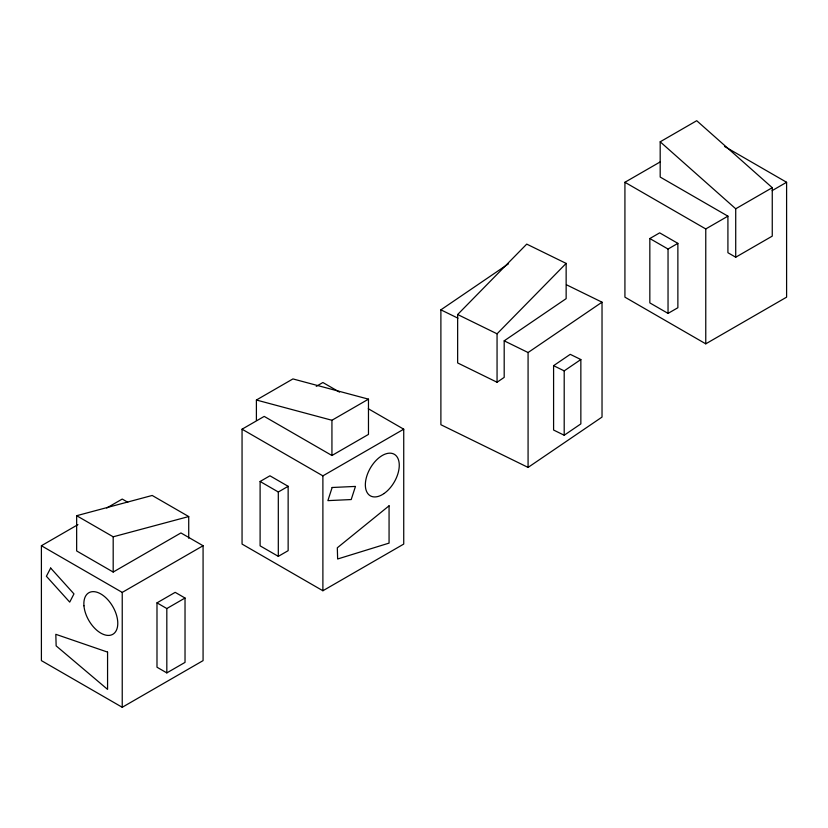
<?xml version="1.0" encoding="UTF-8"?>
<svg xmlns="http://www.w3.org/2000/svg" width="828" height="828" viewBox="0 0 828 828"><rect width="100%" height="100%" fill="white"/><g stroke="black" fill="none" stroke-linecap="round" stroke-linejoin="round"><path stroke-width="1.24" d="M457.646 314.516L526.732 244.115L566.145 263.407L566.145 298.649L504.19 340.836L504.19 377.382L497.059 382.246L457.646 362.943L457.646 314.516L497.059 333.808L497.059 382.246M497.059 333.808L566.145 263.407M566.455 284.78L602.028 302.189L602.028 417.074L528.078 467.416L440.889 424.723L440.889 309.838L508.495 263.811M528.078 467.416L528.078 352.531L602.028 302.189M553.59 365.676L570.244 354.343L580.852 359.538L580.852 423.895L564.199 435.238L553.59 430.042L553.59 365.676L564.199 370.872L580.852 359.538M660.185 141.805L696.721 120.712L772.255 187.687L772.255 236.125L735.719 257.218L727.915 252.716L727.915 216.16L660.185 177.057L660.185 141.805L735.719 208.78L735.719 257.218M724.583 146.473L786.6 182.274L786.6 297.159L705.766 343.837L624.923 297.159L624.923 182.274L660.361 161.822M256.401 420.407L256.401 400.017L292.936 378.924L368.47 399.158L368.47 434.41L331.935 455.503L264.204 416.401L242.055 429.194L242.055 544.079L322.889 590.747L403.733 544.079L403.733 429.194L368.294 408.732M316.244 386.355L322.889 382.515L339.501 392.11M188.722 538.231L188.722 516.558L152.186 495.465L76.652 515.709L76.652 550.951L113.188 572.044L180.928 532.942L203.077 545.735L203.077 660.62L122.233 707.288L41.4 660.62L41.4 545.735L77.946 524.631M106.729 508.009L122.233 499.056L127.771 502.254M256.401 400.017L331.935 420.262L368.47 399.158M649.835 238.536L659.668 232.854L677.873 243.36L677.873 307.726L668.041 313.398L649.835 302.893L649.835 238.536L668.041 249.042L677.873 243.36M260.106 481.482L269.938 475.8L288.144 486.315L288.144 550.672L278.311 556.354L260.106 545.849L260.106 481.482L278.311 491.998L288.144 486.315M735.719 208.78L772.255 187.687M624.923 182.274L705.766 228.952L727.915 216.16M772.203 190.595L786.6 182.274M242.055 429.194L322.889 475.862L403.733 429.194M41.4 545.735L122.233 592.403L203.077 545.735M156.989 602.856L175.184 592.351L185.027 598.023L185.027 662.39L166.821 672.895L156.989 667.213L156.989 602.856L166.821 608.539L185.027 598.023M76.652 515.709L113.188 536.803L188.722 516.558M440.889 309.838L457.956 318.19M504.19 340.836L528.078 352.531M705.766 228.952L705.766 343.837M668.041 249.042L668.041 313.398M564.199 370.872L564.199 435.238M331.935 420.262L331.935 455.503M322.889 475.862L322.889 590.747M278.311 491.998L278.311 556.354M166.821 608.539L166.821 672.895M122.233 592.403L122.233 707.288M113.188 536.803L113.188 572.044M332.142 487.495L327.888 500.629L351.207 499.553L355.46 486.419L332.142 487.495M50.653 568.049L46.399 576.267L69.718 602.111L73.961 593.893L50.653 568.049M389.067 505.815L337.317 547.794L337.638 558.993L389.067 543.106L389.067 505.815M107.568 652.102L55.818 634.31L56.149 645.881L107.568 689.382L107.568 652.102M384.057 493.519A23.981 13.848 -60 0 0 396.043 455.638A23.981 13.848 -60 0 0 366.825 475.996A23.981 13.848 -60 0 0 384.057 493.519M83.949 605.806A23.981 13.848 60 0 0 110.766 635.138A23.981 13.848 60 0 0 107.743 599.648A23.981 13.848 60 0 0 83.949 605.806"/></g></svg>
